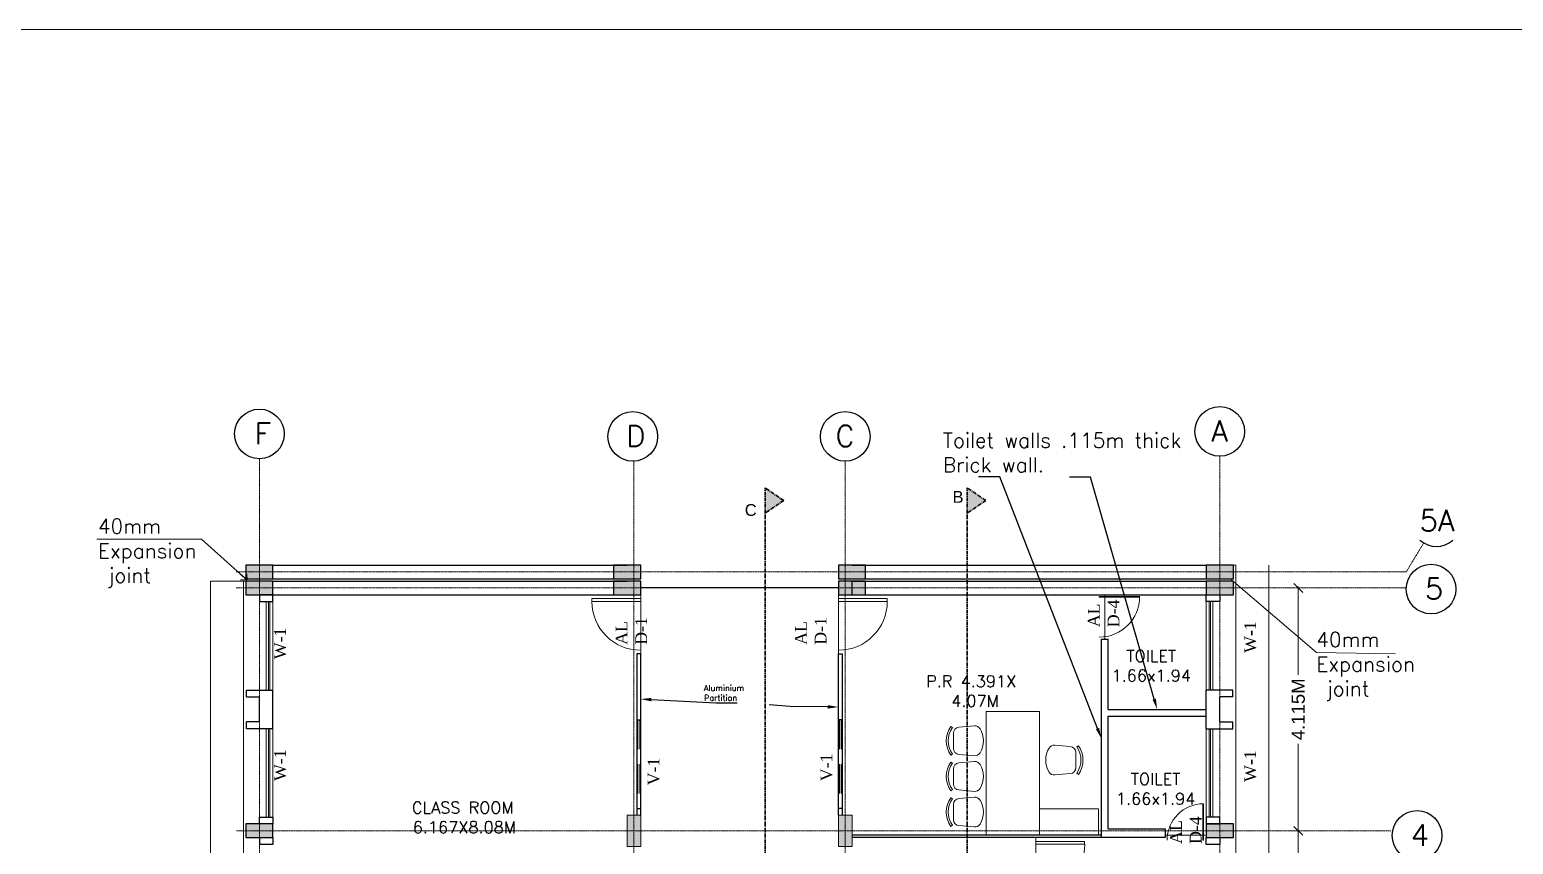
# Model space of a CAD drawing. Header units: metres. Extents: x 1545540 to 2027037, y 435419 to 693806.
# Drawn here: x 1739453 to 1764589, y 465663 to 479468 of the extents above; entities that cross this region are included whole.
import ezdxf
from ezdxf import colors
from ezdxf.entities.mleader import LeaderData, LeaderLine
from ezdxf.math import Vec2, Vec3

# ---------------------------------------------------------------- set-up
doc = ezdxf.new("R2010")
doc.units = ezdxf.units.M
doc.header["$LTSCALE"] = 1000
doc.header["$PDMODE"] = 35
for name, pattern in [('CENTER', [2, 1.25, -0.25, 0.25, -0.25]), ('DASHED', [0.75, 0.5, -0.25]), ('DASHED2', [0.375, 0.25, -0.125])]:
    doc.linetypes.add(name, pattern=pattern)
doc.layers.get('Defpoints').update_dxf_attribs({"lineweight": 18})
for name, color, linetype, lineweight in [('- WALL', 7, 'Continuous', 30), ('Aluminium frame', 132, 'Continuous', 25), ('Col-Hatch', 9, 'Continuous', 13), ('coloum hatch', 254, 'Continuous', 9), ('Column', 252, 'Continuous', 30), ('dim.1', 6, 'Continuous', 18), ('Door', 54, 'Continuous', 13), ('elevation', 1, 'Continuous', 13), ('Furniture', 13, 'Continuous', 13), ('grid', 21, 'CENTER', 15), ('gride dimen', 3, 'Continuous', 13), ('PROJ.', 30, 'DASHED2', 13), ('Section Line', 135, 'CENTER', 35), ('Text-1', 240, 'Continuous', 15), ('Text-2', 122, 'Continuous', 25), ('Text-Grid', 1, 'Continuous', 25), ('Ventilator', 6, 'DASHED', 18), ('Wall', 7, 'Continuous', 30), ('wall l', 7, 'Continuous', 20), ('Window', 150, 'Continuous', 15), ('Window-Wall', 7, 'Continuous', 18)]:
    doc.layers.add(name, color=color, linetype=linetype, lineweight=lineweight)
doc.layers.add('text', color=7, linetype='Continuous')
doc.styles.add('dim-stylus bt', font='arial.ttf')
doc.styles.add('L120', font='simplex.shx', dxfattribs={"height": 1})
doc.styles.get("Standard").update_dxf_attribs({"font": 'arial.ttf'})
doc.styles.add('style1', font='')
doc.styles.get('style1').set_extended_font_data('Century Gothic')
doc.dimstyles.new('1      100 (big)', dxfattribs={"dimscale": 75, "dimtxt": 5, "dimasz": 3.5, "dimexe": 1.5, "dimexo": 2, "dimgap": 1, "dimtad": 0, "dimdec": 3, "dimlfac": 0.001, "dimzin": 0, "dimdsep": 46, "dimtxsty": 'dim-stylus bt', "dimblk": 'OBLIQUE', "dimcen": 0, "dimdle": 0.6, "dimclrd": 256, "dimclre": 7, "dimclrt": 256, "dimadec": 0, "dimazin": 0, "dimtfac": 0.7, "dimtdec": 3, "dimtofl": 0, "dimtmove": 1, "dimatfit": 3, "dimldrblk": 'OPEN90', "dimfxl": 0, "dimtolj": 1, "dimtzin": 0, "dimlwd": 15, "dimlwe": 15, "dimarcsym": 0})
doc.dimstyles.new('Tabrej', dxfattribs={"dimtxt": 0.32, "dimasz": 0.2, "dimexe": 0, "dimexo": 0.15, "dimgap": 0.09, "dimtad": 0, "dimdec": 3, "dimzin": 0, "dimdsep": 46, "dimtxsty": 'dim-stylus bt', "dimblk": 'ARCHTICK', "dimcen": 0, "dimdle": 0.05, "dimclrd": 256, "dimclre": 256, "dimclrt": 7, "dimadec": 0, "dimazin": 0, "dimtfac": 1, "dimtdec": 3, "dimtofl": 0, "dimtmove": 0, "dimatfit": 1, "dimfxl": 0, "dimtolj": 1, "dimtzin": 0, "dimlwd": -1, "dimlwe": -1, "dimarcsym": 0})

# ---------------------------------------------------------------- blocks, each defined once
blk = doc.blocks.new('RH 1200')
for p, q in [((21, 0), (21, 43.3)), ((21.7, 0), (21.7, 43.3)), ((21.7, 0), (21, 0))]:
    blk.add_line(p, q)
at = {"extrusion": (0, 0, -1)}
blk.add_ellipse((21.7, 0), major_axis=(-30.6, 30.6), ratio=1, start_param=5.497787, end_param=7.068583, dxfattribs=at)
blk = doc.blocks.new('DRF')
at = {"layer": 'Door', "ltscale": 20}
blk.add_line((620.912, -398.163), (620.912, -397.263), dxfattribs=at)
at = {"layer": 'Door', "ltscale": 20, "xscale": 0.0190499999955591, "yscale": 0.0190499999955591, "zscale": 0.0190499999955591, "rotation": 90}
blk.add_blockref('RH 1200', (621.027, -397.713), dxfattribs=at)
blk = doc.blocks.new('_Oblique')
at = {"color": 0, "linetype": 'ByBlock', "lineweight": -2}
blk.add_line((-0.5, -0.5), (0.5, 0.5), dxfattribs=at)
blk = doc.blocks.new('*D311')
at = {"layer": 'Defpoints', "color": 0, "ltscale": 0.05, "transparency": 16777216}
for p in [(1760945, 465893), (1760945, 465893), (1760945, 461778)]:
    blk.add_point(p, dxfattribs=at)
at = {"layer": 'gride dimen', "color": 7, "lineweight": 15, "ltscale": 0.05, "transparency": 16777216}
for p, q in [((1760795, 465893), (1760870, 465893)), ((1760795, 461778), (1760870, 461778))]:
    blk.add_line(p, q, dxfattribs=at)
at = {"layer": 'gride dimen', "lineweight": 15, "ltscale": 0.05, "transparency": 16777216}
for p, q in [((1760945, 465916), (1760945, 464421)), ((1760945, 461756), (1760945, 463250))]:
    blk.add_line(p, q, dxfattribs=at)
at = {"layer": 'gride dimen', "lineweight": 15, "ltscale": 0.05, "transparency": 16777216, "xscale": 150, "yscale": 150, "zscale": 150}
for p, rotation in [((1760945, 465893), 90), ((1760945, 461778), 270)]:
    blk.add_blockref('_Oblique', p, dxfattribs=dict(at, rotation=rotation))
at = {"layer": 'gride dimen', "ltscale": 0.05, "transparency": 16777216, "insert": (1760945, 463836), "char_height": 225, "attachment_point": 5, "rotation": 90, "style": 'dim-stylus bt'}
blk.add_mtext('\\A1;4.115M', dxfattribs=at)
blk = doc.blocks.new('_Open90')
at = {"color": 0, "linetype": 'ByBlock', "lineweight": -2}
for p, q in [((0, 0), (-1, 0)), ((-0.5, 0.5), (0, 0)), ((0, 0), (-0.5, -0.5))]:
    blk.add_line(p, q, dxfattribs=at)
blk = doc.blocks.new('*D312')
at = {"layer": 'Defpoints', "color": 0, "ltscale": 0.05, "transparency": 16777216}
for p in [(1760945, 470008), (1760945, 470008), (1760945, 465893)]:
    blk.add_point(p, dxfattribs=at)
at = {"layer": 'gride dimen', "color": 7, "lineweight": 15, "ltscale": 0.05, "transparency": 16777216}
for p, q in [((1760795, 470008), (1760870, 470008)), ((1760795, 465893), (1760870, 465893))]:
    blk.add_line(p, q, dxfattribs=at)
at = {"layer": 'gride dimen', "lineweight": 15, "ltscale": 0.05, "transparency": 16777216}
for p, q in [((1760945, 470031), (1760945, 468536)), ((1760945, 465871), (1760945, 467365))]:
    blk.add_line(p, q, dxfattribs=at)
at = {"layer": 'gride dimen', "lineweight": 15, "ltscale": 0.05, "transparency": 16777216, "xscale": 150, "yscale": 150, "zscale": 150}
for p, rotation in [((1760945, 470008), 90), ((1760945, 465893), 270)]:
    blk.add_blockref('_Oblique', p, dxfattribs=dict(at, rotation=rotation))
at = {"layer": 'gride dimen', "ltscale": 0.05, "transparency": 16777216, "insert": (1760945, 467951), "char_height": 225, "attachment_point": 5, "rotation": 90, "style": 'dim-stylus bt'}
blk.add_mtext('\\A1;4.115M', dxfattribs=at)
blk = doc.blocks.new('CC')
at = {"layer": 'Col-Hatch', "ltscale": 0.05}
blk.add_hatch(color=256, dxfattribs=at).paths.add_polyline_path([(4078.606, 341.328), (4078.606, 341.098), (4079.066, 341.098), (4079.066, 341.328)])
at = {"layer": 'Column'}
blk.add_lwpolyline([(4078.606, 341.328), (4079.066, 341.328), (4079.066, 341.098), (4078.606, 341.098)], close=True, dxfattribs=at)
blk = doc.blocks.new('_ArchTick')
at = {"color": 0, "const_width": 0.15}
blk.add_lwpolyline([(-0.5, -0.5), (0.5, 0.5)], dxfattribs=at)
blk = doc.blocks.new('DFG')
at = {"layer": 'Col-Hatch', "ltscale": 0.05}
blk.add_hatch(color=256, dxfattribs=at).paths.add_polyline_path([(3557.561, -332.074), (3557.561, -332.304), (3557.031, -332.304), (3557.031, -332.074)])
blk.add_lwpolyline([(3557.561, -332.074), (3557.561, -332.304), (3557.031, -332.304), (3557.031, -332.074), (3557.561, -332.074)], dxfattribs=at)
blk = doc.blocks.new('gd')
at = {"layer": 'Door', "ltscale": 0.05}
blk.add_line((526.222, -408.628), (526.222, -407.428), dxfattribs=at)
blk.add_lwpolyline([(526.222, -408.551), (525.231, -408.551), (525.231, -408.491), (526.222, -408.491), (526.222, -408.551)], dxfattribs=at)
blk.add_arc((526.222, -408.491), 0.992, 90, 180, dxfattribs=at)
blk = doc.blocks.new('chair1')
for p, q in [((527, 224), (556, 243)), ((527, -224), (556, -243))]:
    blk.add_line(p, q)
blk.add_lwpolyline([(58, 204, -0.283804), (155, 253), (416, 230, -0.389031), (510, 127), (510, -127, -0.389031), (416, -230), (155, -253, -0.283804), (58, -204)], format="xyb")
for centre, radius, start, end in [((390, 0), 390, 148.3892, 211.6108), ((201, 0), 396, 325.6197, 34.3803), ((201, 0), 430, 325.6197, 34.3803)]:
    blk.add_arc(centre, radius, start, end)
blk = doc.blocks.new('t1')
at = {"layer": 'Furniture', "ltscale": 10000}
for points in [[(697340, 159031), (698240, 159031), (698240, 161131), (697340, 161131)], [(696340, 159481), (696340, 159031), (697340, 159031), (697340, 159481)]]:
    blk.add_lwpolyline(points, close=True, dxfattribs=at)
at = {"layer": 'Furniture', "ltscale": 10000, "xscale": -1, "rotation": 180}
blk.add_blockref('chair1', (698287, 160632), dxfattribs=at)
at = {"layer": 'Furniture', "ltscale": 10000, "xscale": -1}
blk.add_blockref('chair1', (697233, 160306), dxfattribs=at)
at = {"layer": 'Furniture', "ltscale": 10000}
for p in [(698287, 160029), (698287, 159425)]:
    blk.add_blockref('chair1', p, dxfattribs=at)

msp = doc.modelspace()

# ---------------------------------------------------------------- hatches: boundary and pattern name
at = {"layer": 'Section Line', "ltscale": 0.05}
for points in [[(1751911.47, 471274.8094), (1751911.47, 471701.9882), (1752227.4373, 471488.3988)], [(1755336.62, 471274.8094), (1755336.62, 471701.9882), (1755652.5874, 471488.3988)]]:
    msp.add_hatch(color=256, dxfattribs=at).paths.add_polyline_path(points)

# ---------------------------------------------------------------- linework, layer by layer
at = {"layer": '- WALL'}
for p, q in [((1743575.3177, 470393.0918), (1749575.3177, 470393.0918)), ((1743575.3177, 470163.0918), (1749575.3177, 470163.0918)), ((1743575.3177, 470163.0918), (1749575.3177, 470163.0918)), ((1743575.3177, 470123.0918), (1749575.3177, 470123.0918)), ((1743575.3177, 470123.0918), (1749575.3177, 470123.0918)), ((1753385.3177, 469893.0918), (1753385.3177, 470123.0918)), ((1743575.3177, 469893.0918), (1749575.3177, 469893.0918)), ((1743575.3177, 469893.0918), (1749575.3177, 469893.0918)), ((1757609.3177, 465778.0918), (1757609.3177, 469140.6396)), ((1757609.3177, 469140.6396), (1757724.3177, 469140.6396)), ((1757724.3177, 467950.6156), (1757724.3177, 469140.6396)), ((1743125.3177, 468163.0918), (1743125.3177, 468278.0918)), ((1743125.3177, 468278.0918), (1743575.3177, 468278.0918)), ((1743575.3177, 467623.0918), (1743575.3177, 468278.0918)), ((1759385.3177, 467623.0918), (1759385.3177, 468278.0918)), ((1759835.3177, 468278.0918), (1759385.3177, 468278.0918)), ((1759835.3177, 468163.0918), (1759835.3177, 468278.0918)), ((1743125.3177, 468163.0918), (1743345.3177, 468163.0918)), ((1743345.3177, 467738.0918), (1743345.3177, 468163.0918)), ((1759615.3177, 467738.0918), (1759615.3177, 468163.0918)), ((1759835.3177, 468163.0918), (1759615.3177, 468163.0918)), ((1757724.3177, 465924.8418), (1757724.3177, 467835.5679)), ((1743125.3177, 467623.0918), (1743125.3177, 467738.0918)), ((1743345.3177, 467738.0918), (1743125.3177, 467738.0918)), ((1743575.3177, 467623.0918), (1743125.3177, 467623.0918)), ((1759385.3177, 467623.0918), (1759835.3177, 467623.0918)), ((1759615.3177, 467738.0918), (1759835.3177, 467738.0918)), ((1759835.3177, 467623.0918), (1759835.3177, 467738.0918)), ((1743345.3177, 465778.0918), (1743345.3177, 465663.0918)), ((1743575.3177, 465778.0918), (1743575.3177, 465663.0918)), ((1743575.3177, 465663.0918), (1743345.3177, 465663.0918))]:
    msp.add_line(p, q, dxfattribs=at)
at = {"layer": '- WALL', "ltscale": 0.05}
for p, q in [((1753385.3177, 470393.0917), (1759385.3177, 470393.0917)), ((1753385.3177, 470163.0917), (1759385.3177, 470163.0917)), ((1753385.3177, 470123.0918), (1759385.3177, 470123.0918)), ((1753385.3177, 469893.0918), (1759385.3177, 469893.0918)), ((1757724.3177, 467950.6156), (1759385.3177, 467950.6156)), ((1757724.3177, 467835.5679), (1759385.3177, 467835.5679))]:
    msp.add_line(p, q, dxfattribs=at)
at = {"layer": '- WALL'}
for points in [[(1743345.3177, 469778.0918), (1743575.3177, 469778.0918), (1743575.3177, 469893.0918), (1743345.3177, 469893.0918)], [(1759615.3177, 469778.0918), (1759385.3177, 469778.0918), (1759385.3177, 469893.0918), (1759615.3177, 469893.0918)], [(1743345.3177, 466123.0918), (1743575.3177, 466123.0918), (1743575.3177, 466008.0918), (1743345.3177, 466008.0918)], [(1759615.3177, 466123.0918), (1759385.3177, 466123.0918), (1759385.3177, 466008.0918), (1759615.3177, 466008.0918)], [(1759615.3177, 465663.0918), (1759385.3177, 465663.0918), (1759385.3177, 465778.0918), (1759615.3177, 465778.0918)]]:
    msp.add_lwpolyline(points, close=True, dxfattribs=at)
at = {"layer": 'Aluminium frame', "ltscale": 0.05}
for p, q in [((1753155.3177, 470008.0918), (1749805.3177, 470008.0918)), ((1749741.9177, 468893.0918), (1749741.9177, 466158.0918)), ((1749805.3177, 468893.0917), (1749741.9177, 468893.0917)), ((1749805.3177, 466158.0918), (1749805.3177, 468893.0918)), ((1753155.3177, 466158.0918), (1753155.3177, 468893.0918)), ((1753155.3177, 468893.0918), (1753218.7177, 468893.0918)), ((1753218.7177, 468893.0918), (1753218.7177, 466158.0918)), ((1749741.9177, 467773.0918), (1749805.3177, 467773.0918)), ((1753218.7177, 467773.0918), (1753155.3177, 467773.0918)), ((1749741.9177, 466273.0918), (1749805.3177, 466273.0918)), ((1753218.7177, 466273.0918), (1753155.3177, 466273.0918))]:
    msp.add_line(p, q, dxfattribs=at)
at = {"layer": 'Defpoints', "ltscale": 50}
msp.add_line((1722051.6517, 479467.9928), (1804765.9863, 479467.9928), dxfattribs=at)
at = {"layer": 'grid', "ltscale": 0.01}
for p, q in [((1743345.3177, 453279.8017), (1743345.3177, 472195.5308)), ((1749690.3177, 453324.6013), (1749690.3177, 472155.0259)), ((1753270.3177, 453324.6013), (1753270.3177, 472155.0259)), ((1759615.3177, 453049.8017), (1759615.3177, 472238.8088)), ((1762774.6147, 470278.0918), (1763069.8964, 470770.4103)), ((1762774.6147, 470278.0918), (1742952.7428, 470278.0918)), ((1762774.6147, 470008.0918), (1742952.7428, 470008.0918)), ((1762513.7866, 465893.0918), (1742952.7428, 465893.0918))]:
    msp.add_line(p, q, dxfattribs=at)
at = {"layer": 'PROJ.', "ltscale": 0.01}
for p, q in [((1760445.3177, 470393.0918), (1760445.3177, 453663.0918)), ((1743345.3177, 470123.0918), (1742515.3177, 470123.0918)), ((1742515.3177, 457548.0918), (1742515.3177, 470123.0918))]:
    msp.add_line(p, q, dxfattribs=at)
at = {"layer": 'Section Line', "ltscale": 0.05}
for p, q in [((1751911.47, 451476.4092), (1751911.47, 471701.9882)), ((1752227.4373, 471488.3988), (1751911.47, 471701.9882)), ((1755336.62, 451476.4092), (1755336.62, 471701.9882)), ((1755652.5874, 471488.3988), (1755336.62, 471701.9882)), ((1752227.4373, 471488.3988), (1751911.47, 471274.8094)), ((1755652.5874, 471488.3988), (1755336.62, 471274.8094))]:
    msp.add_line(p, q, dxfattribs=at)
at = {"layer": 'Text-Grid'}
for centre in [(1759615.3177, 472659.8206), (1759615.3177, 472659.8206), (1743345.3177, 472616.5426), (1749670.8227, 472576.0377), (1753270.3177, 472576.0377), (1763195.6264, 469988.1058), (1762957.3264, 465813.3559)]:
    msp.add_circle(centre, 421.0118, dxfattribs=at)
msp.add_arc((1763286.4462, 471131.4603), 421.0118, 228.34617115, 311.65382883, dxfattribs=at)
at = {"layer": 'Ventilator'}
for p, q in [((1749759.1177, 467773.0918), (1749759.1177, 466273.0918)), ((1749788.1177, 467773.0918), (1749788.1177, 466273.0918)), ((1753172.5177, 467773.0918), (1753172.5177, 466273.0918)), ((1753201.5177, 467773.0918), (1753201.5177, 466273.0918))]:
    msp.add_line(p, q, dxfattribs=at)
at = {"layer": 'Wall', "ltscale": 0.05}
for p, q in [((1757609.3177, 465816.0918), (1753385.3177, 465816.0918)), ((1757609.3177, 465778.0918), (1753385.3177, 465778.0918)), ((1758692.7938, 465778.0918), (1757609.3177, 465778.0918)), ((1757724.3177, 465924.8418), (1758692.7938, 465924.8418)), ((1758692.7938, 465924.8418), (1758692.7938, 465778.0918))]:
    msp.add_line(p, q, dxfattribs=at)
at = {"layer": 'wall l', "ltscale": 0.05}
msp.add_line((1749690.3177, 466273.8677), (1749690.3177, 466158.8677), dxfattribs=at)
at = {"layer": 'Window', "ltscale": 0.05}
for p, q in [((1743499.7326, 469778.0918), (1743499.7326, 468278.0918)), ((1743522.2799, 469778.0918), (1743522.2799, 468278.0918)), ((1759438.3556, 469778.0918), (1759438.3556, 468278.0918)), ((1759460.9028, 469778.0918), (1759460.9028, 468278.0918)), ((1743499.7326, 466123.0918), (1743499.7326, 467623.0918)), ((1743522.2799, 466123.0918), (1743522.2799, 467623.0918)), ((1759438.3556, 466123.0918), (1759438.3556, 467623.0918)), ((1759460.9028, 466123.0918), (1759460.9028, 467623.0918))]:
    msp.add_line(p, q, dxfattribs=at)
at = {"layer": 'Window-Wall'}
for p, q in [((1759885.3177, 470393.0918), (1759845.3177, 470393.0918)), ((1759885.3177, 453663.0918), (1759885.3177, 470393.0918)), ((1743075.3177, 457778.0918), (1743075.3177, 470123.0918)), ((1743460.3177, 469778.0918), (1743460.3177, 468278.0918)), ((1743575.3177, 469778.0918), (1743575.3177, 468278.0918)), ((1759385.3177, 469778.0918), (1759385.3177, 468278.0918)), ((1759500.3177, 469778.0918), (1759500.3177, 468278.0918)), ((1743460.3177, 466123.0918), (1743460.3177, 467623.0918)), ((1743575.3177, 466123.0918), (1743575.3177, 467623.0918)), ((1759385.3177, 466123.0918), (1759385.3177, 467623.0918)), ((1759500.3177, 466123.0918), (1759500.3177, 467623.0918))]:
    msp.add_line(p, q, dxfattribs=at)

# ---------------------------------------------------------------- block references
at = {"layer": 'coloum hatch', "ltscale": 0.05, "xscale": -999.9999999999208, "yscale": 999.9999999999208, "zscale": 999.9999999999208}
for p in [(5822181.3376, 129064.9829), (5828411.3376, 129064.9829), (5832221.3376, 129064.9829), (5838451.3376, 129064.9829), (5822181.3376, 128794.9829), (5828411.3376, 128794.9829), (5832221.3376, 128794.9829), (5838451.3376, 128794.9829), (5822181.3376, 124679.9829), (5838451.3376, 124679.9829)]:
    msp.add_blockref('CC', p, dxfattribs=at)
at = {"layer": 'coloum hatch', "xscale": -999.9999999999208, "yscale": 999.9999999999208, "zscale": 999.9999999999208, "rotation": 90}
for p in [(1417501.4331, 4023189.2903), (1421081.4331, 4023189.2903)]:
    msp.add_blockref('DFG', p, dxfattribs=at)
at = {"layer": 'Door', "yscale": 833.3333334975827}
for p, xscale, zscale, rotation in [((1311286.74, 129369.4753), -833.3333334975827, 833.3333334979401, 180.0000001181218), ((2191673.8962, 129369.4764), 833.3333334975827, 833.3333334975827, 180.0000000148826), ((2195018.8962, 125254.4764), 833.3333334975827, 833.3333334975827, 180.0000000148826)]:
    msp.add_blockref('gd', p, dxfattribs=dict(at, xscale=xscale, zscale=zscale, rotation=rotation))
at = {"layer": 'elevation'}
for p, xscale, yscale, zscale, rotation in [((2275093.8099, 800943.4219), -833.3333334766644, 833.3333334766644, 833.3333334765761, 1.48201451e-08), ((2057315.2979, 931503.0518), 750.0000001290889, 750.0000001290889, 750.0000001290889, 269.9999999851312)]:
    msp.add_blockref('DRF', p, dxfattribs=dict(at, xscale=xscale, yscale=yscale, zscale=zscale, rotation=rotation))
at = {"layer": 'Window-Wall', "xscale": -1}
msp.add_blockref('t1', (2453899.6909, 306785.0861), dxfattribs=at)

# ---------------------------------------------------------------- texts
at = {"layer": 'Section Line', "ltscale": 0.05, "char_height": 200, "width": 26669.839277, "attachment_point": 1, "style": 'style1'}
for s, insert in [('{\\fArial|b0|i0|c0|p34;B}', (1755088.3909, 471650.4969)), ('{\\fArial|b0|i0|c0|p34;C}', (1751567.6126, 471428.2815))]:
    msp.add_mtext(s, dxfattribs=dict(at, insert=insert))
at = {"layer": 'text', "attachment_point": 1, "rotation": 0.00000001, "style": 'L120'}
for s, insert, char_height, width in [('{\\Fromans|c0;Toilet walls .115m thick Brick wall.}', (1754923.8424, 472633.7681), 250, 4832.064044), ('{\\Fromans|c0;40mm \\PExpansion\\P joint}', (1740608.1295, 471178.8817), 250, 4832.064044), ('{\\Fromans|c0;40mm \\PExpansion\\P joint}', (1761250.1234, 469259.0224), 250, 4832.064044), ('\\pi1703.9;{\\Fromans|c0;TOILET\\P\\pi1451.5;1.66x1.94}', (1756330.4165, 468955.0015), 200, 4322.064044), ('\\A1;{\\Fromans|c0; Aluminium\\P Partition }', (1750809.1967, 468361.7987), 100, 4832.064044), ('\\pi1577.9;{\\Fromans|c0;P.R 4.391X\\P\\pi2001.7;4.07M}', (1753063.9223, 468526.0324), 200, 4832.064044), ('\\pi1703.9;{\\Fromans|c0;TOILET\\P\\pi1451.5;1.66x1.94}', (1756404.1111, 466868.8442), 200, 4322.064044), ('\\pi1468.4;{\\Fromans|c0;CLASS ROOM\\P\\pi1482.7;6.167X8.08M}', (1744460.6304, 466385.7262), 200, 4832.064044)]:
    msp.add_mtext(s, dxfattribs=dict(at, insert=insert, char_height=char_height, width=width))
at = {"layer": 'Text-1', "ltscale": 0.05, "char_height": 200, "width": 6841.770041, "attachment_point": 1, "rotation": 90.00000001, "style": 'L120'}
for s, insert in [('{\\fTimes New Roman|b0|i0|c0|p18;W-1}', (1743596.0904, 468799.0806)), ('{\\fTimes New Roman|b0|i0|c0|p18;AL\\PD-1}', (1749380.0683, 469044.0802)), ('{\\fTimes New Roman|b0|i0|c0|p18;AL\\PD-1}', (1752419.2172, 469044.0802)), ('{\\fTimes New Roman|b0|i0|c0|p18;W-1}', (1760030.7425, 468907.1437)), ('{\\fTimes New Roman|b0|i0|c0|p18;W-1}', (1743596.0904, 466736.5152)), ('{\\fTimes New Roman|b0|i0|c0|p18;V-1}', (1749922.5989, 466662.3898)), ('{\\fTimes New Roman|b0|i0|c0|p18;V-1}', (1752851.2299, 466731.8678)), ('{\\fTimes New Roman|b0|i0|c0|p18;W-1}', (1760030.7425, 466721.0054))]:
    msp.add_mtext(s, dxfattribs=dict(at, insert=insert))
at = {"layer": 'Text-2', "ltscale": 0.05, "char_height": 200, "width": 6841.770041, "attachment_point": 1, "rotation": 90.00000001, "style": 'L120'}
for insert in [(1757381.401, 469341.9157), (1758772.794, 465669.4816)]:
    msp.add_mtext('{\\fTimes New Roman|b0|i0|c0|p18;AL\\PD-4}', dxfattribs=dict(at, insert=insert))
at = {"layer": 'Text-Grid', "char_height": 360, "width": 4322.064044, "attachment_point": 1, "rotation": 0.00000001, "style": 'L120'}
for s, insert in [('F', (1743264.373, 472803.2447)), ('A', (1759474.0101, 472846.5227)), ('D', (1749559.7062, 472762.7398)), ('C ', (1753103.9449, 472762.7398)), ('5A', (1763001.7782, 471331.7274)), ('5', (1763092.3671, 470174.8079)), ('4', (1762854.0671, 466000.058))]:
    msp.add_mtext(s, dxfattribs=dict(at, insert=insert))

# ---------------------------------------------------------------- dimensions: what is measured, and where the dimension line sits
at = {"layer": 'gride dimen', "ltscale": 0.05}
for base, p1, p2, picture, middle in [((1760945.2329, 470008.0918), (1760945.2329, 465893.0918), (1760945.2329, 470008.0918), '*D312', (1760945.2329, 467950.5918)), ((1760945.2329, 465893.0918), (1760945.2329, 461778.0918), (1760945.2329, 465893.0918), '*D311', (1760945.2329, 463835.5918))]:
    dim = msp.add_linear_dim(base=base, p1=p1, p2=p2, angle=90, dimstyle='1      100 (big)', override={"dimtxt": 3, "dimasz": 2, "dimexe": 1, "dimpost": 'M\\X', "dimdle": 0.3}, dxfattribs=at)
    dim.commit()
    dim.dimension.update_dxf_attribs({"geometry": picture, "text_midpoint": middle})

# ---------------------------------------------------------------- leaders
at = {"layer": 'dim.1', "ltscale": 0.05}
msp.add_leader([(1759815.3532, 470143.0814), (1761252.7096, 468912.269), (1762592.3508, 468891.8706)], dimstyle='Tabrej', dxfattribs=at)
ml = msp.add_multileader_mtext('Standard', dxfattribs=at)
ml.set_content('', color=256)
ml.set_leader_properties()
ml.build(insert=Vec2(0, 0))
ml.multileader.update_dxf_attribs({"text_right_attachment_type": 6, "dogleg_length": 0.36, "arrow_head_size": 180})
ctx = ml.context
ctx.base_point, ctx.char_height, ctx.arrow_head_size, ctx.landing_gap_size, ctx.plane_origin = Vec3(1755347.1343, 471978.542), 180, 180, 90, Vec3(1757609.3177, 467459.3657)
ctx.right_attachment = 6
notes = []
notes.append((ctx, [(0, (1, 1, 0), (1755887.1343, 471888.542), (-1, 0), 360, [(0, [(1757609.3177, 467459.3657)], 0, [])])]))
ctx.mtext.insert, ctx.mtext.text_direction, ctx.mtext.flow_direction, ctx.mtext.extrusion = Vec3(1755437.1343, 471978.542), Vec3(-1, 0), 5, Vec3(0, 0, -1)
ml = msp.add_multileader_mtext('Standard', dxfattribs=at)
ml.set_content('', color=256)
ml.set_leader_properties()
ml.build(insert=Vec2(0, 0))
ml.multileader.update_dxf_attribs({"text_right_attachment_type": 6, "dogleg_length": 0.36, "arrow_head_size": 180})
ctx = ml.context
ctx.base_point, ctx.char_height, ctx.arrow_head_size, ctx.landing_gap_size, ctx.plane_origin = Vec3(1756887.6767, 471973.7681), 180, 180, 90, Vec3(1758554.8177, 467950.6156)
ctx.right_attachment = 6
notes.append((ctx, [(0, (1, 1, 0), (1757427.6767, 471883.7681), (-1, 0), 360, [(0, [(1758554.8177, 467950.6156)], 0, [])])]))
ctx.mtext.insert, ctx.mtext.text_direction, ctx.mtext.flow_direction, ctx.mtext.extrusion = Vec3(1756977.6767, 471973.7681), Vec3(-1, 0), 5, Vec3(0, 0, -1)
ml = msp.add_multileader_mtext('Standard', dxfattribs=at)
ml.set_content('', color=256)
ml.set_leader_properties()
ml.build(insert=Vec2(0, 0))
ml.multileader.update_dxf_attribs({"text_right_attachment_type": 6, "dogleg_length": 0.36, "arrow_head_size": 180})
ctx = ml.context
ctx.base_point, ctx.char_height, ctx.arrow_head_size, ctx.landing_gap_size, ctx.plane_origin = Vec3(1751439.7623, 468062.4877), 180, 180, 90, Vec3(1750373.7846, 468124.0561)
ctx.right_attachment = 6
notes.append((ctx, [(0, (1, 1, 0), (1751079.7623, 468062.4877), (1, 0), 360, [(0, [(1749805.3177, 468124.0561)], 0, [])])]))
ctx.mtext.insert, ctx.mtext.flow_direction = Vec3(1751529.7623, 468152.4877), 5
ml = msp.add_multileader_mtext('Standard', dxfattribs=at)
ml.set_content('', color=256)
ml.set_leader_properties()
ml.build(insert=Vec2(0, 0))
ml.multileader.update_dxf_attribs({"text_right_attachment_type": 6, "dogleg_length": 0.36, "arrow_head_size": 180})
ctx = ml.context
ctx.base_point, ctx.char_height, ctx.arrow_head_size, ctx.landing_gap_size, ctx.plane_origin, ctx.plane_x_axis, ctx.plane_y_axis = Vec3(1751806.2328, 468131.3268), 180, 180, 90, Vec3(1752694.3187, 468034.1986), Vec3(0.9970055834, -0.0773295971), Vec3(0.0773295971, 0.9970055834)
ctx.right_attachment, ctx.text_align_type = 6, 2
notes.append((ctx, [(0, (1, 1, 0), (1752337.6562, 467999.8383), (-0.9970055834, 0.0773295971), 360, [(0, [(1753155.3177, 467990.2393)], 0, [])])]))
ctx.mtext.insert, ctx.mtext.text_direction, ctx.mtext.rotation, ctx.mtext.alignment, ctx.mtext.flow_direction, ctx.mtext.extrusion = Vec3(1751902.923, 468214.0976), Vec3(-0.9970055834, 0.0773295971), 0.0774068753, 3, 5, Vec3(0, 0, -1)
at = {"layer": 'gride dimen', "ltscale": 0.05}
msp.add_leader([(1743131.0269, 470143.0814), (1742365.1546, 470833.0447), (1740589.3097, 470833.0447)], dimstyle='1      100 (big)', override={"dimtxt": 3, "dimasz": 2, "dimexe": 1, "dimdle": 0.3}, dxfattribs=at)
for ctx, leaders in notes:
    for number, flags, end, landing, length, lines in leaders:
        leader = LeaderData()
        leader.index, (leader.has_last_leader_line, leader.has_dogleg_vector, leader.attachment_direction) = number, flags
        leader.last_leader_point, leader.dogleg_vector, leader.dogleg_length = Vec3(end), Vec3(landing), length
        for number, points, colour, breaks in lines:
            line = LeaderLine()
            line.index, line.vertices, line.color, line.breaks = number, Vec3.list(points), colors.encode_raw_color(colour), breaks
            leader.lines.append(line)
        ctx.leaders.append(leader)

doc.saveas('drawing.dxf')
